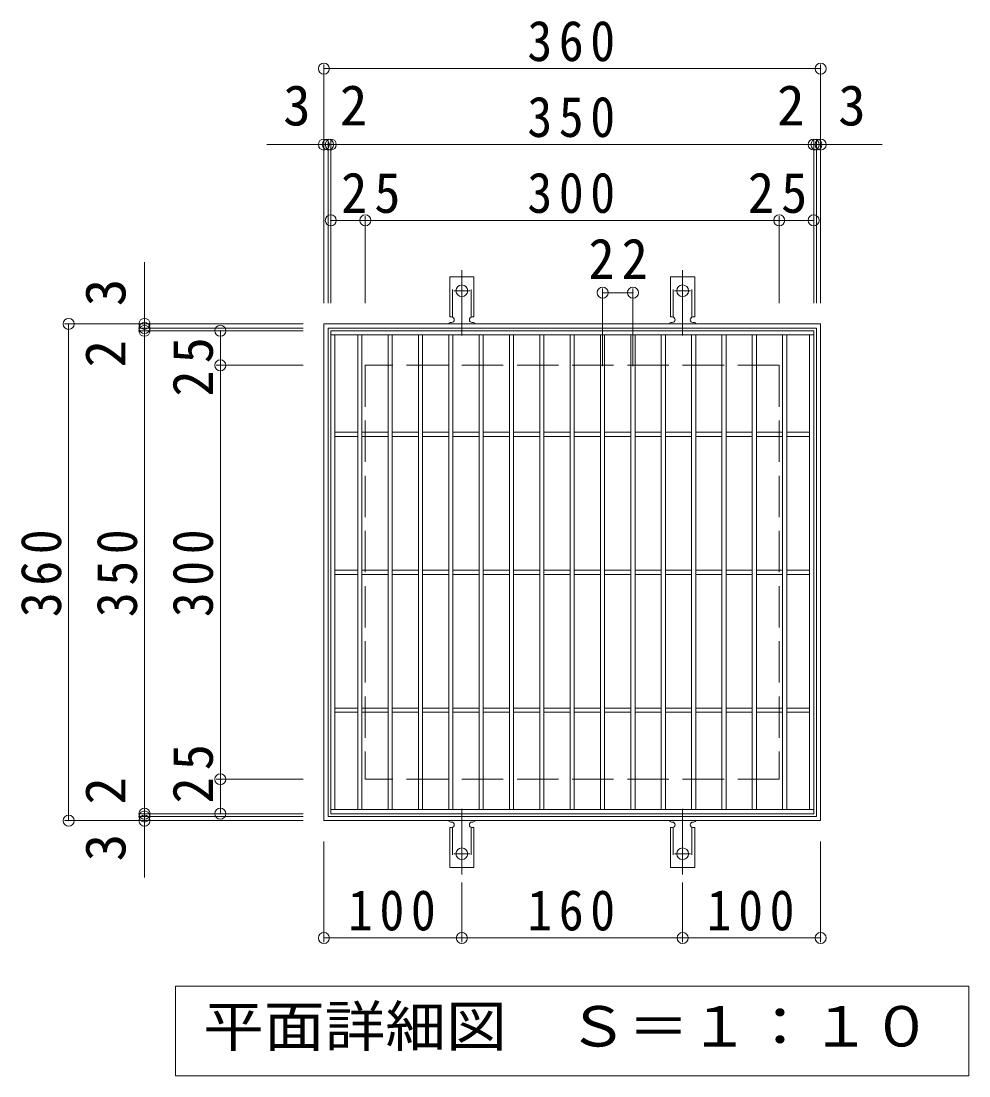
# Model space of a CAD drawing. Units: millimetres, scale not verified. Extents: x -1654 to 1544, y -1375 to 1079.
# Drawn here: x -399 to 288, y 315 to 1079 of the extents above; entities that cross this region are included whole.
import ezdxf
from ezdxf.enums import TextEntityAlignment as Align

# ---------------------------------------------------------------- set-up
doc = ezdxf.new("R2010")
doc.units = ezdxf.units.MM
doc.header["$LTSCALE"] = 10
doc.header["$PDMODE"] = 32
doc.header["$PDSIZE"] = 8
for name, pattern in [('CHAIN2', [12, 9, -1, 1, -1]), ('DASHED2', [3, 2, -1]), ('DASHED3', [4, 3, -1])]:
    doc.linetypes.add(name, pattern=pattern)
for name, color, linetype, lineweight in [('C-1', 2, 'DASHED3', 9), ('C-2', 3, 'Continuous', 9), ('C-4', 7, 'Continuous', 9), ('C-5', 7, 'Continuous', 9), ('C-A', 3, 'Continuous', 9)]:
    doc.layers.add(name, color=color, linetype=linetype, lineweight=lineweight)
doc.styles.add('ＭＳ ゴシック', font='')
doc.styles.get('ＭＳ ゴシック').set_extended_font_data('MS Gothic')

msp = doc.modelspace()

# ---------------------------------------------------------------- linework, layer by layer
at = {"layer": 'C-1'}
for p, q in [((-149.63, 829.81), (-149.63, 529.81)), ((150.37, 829.81), (-149.63, 829.81)), ((150.37, 829.81), (150.37, 529.81)), ((150.37, 529.81), (-149.63, 529.81))]:
    msp.add_line(p, q, dxfattribs=at)
at = {"layer": 'C-1', "linetype": 'Continuous'}
for points in [[(-179.63, 859.81), (-179.63, 499.81), (180.37, 499.81), (180.37, 859.81)], [(-176.63, 856.81), (-176.63, 502.81), (177.37, 502.81), (177.37, 856.81)]]:
    msp.add_lwpolyline(points, close=True, dxfattribs=at)
at = {"layer": 'C-2'}
for p, q in [((-174.63, 854.81), (-174.63, 504.81)), ((-174.63, 854.81), (175.37, 854.81)), ((-174.63, 851.81), (175.37, 851.81)), ((-171.63, 851.81), (-171.63, 507.81)), ((-155.13, 851.81), (-155.13, 507.81)), ((-152.13, 851.81), (-152.13, 507.81)), ((-133.13, 851.81), (-133.13, 507.81)), ((-130.13, 851.81), (-130.13, 507.81)), ((-111.13, 851.81), (-111.13, 507.81)), ((-108.13, 851.81), (-108.13, 507.81)), ((-89.13, 851.81), (-89.13, 507.81)), ((-86.13, 851.81), (-86.13, 507.81)), ((-67.13, 851.81), (-67.13, 507.81)), ((-64.13, 851.81), (-64.13, 507.81)), ((-45.13, 851.81), (-45.13, 507.81)), ((-42.13, 851.81), (-42.13, 507.81)), ((-23.13, 851.81), (-23.13, 507.81)), ((-20.13, 851.81), (-20.13, 507.81)), ((-1.13, 851.81), (-1.13, 507.81)), ((1.87, 851.81), (1.87, 507.81)), ((20.87, 851.81), (20.87, 507.81)), ((23.87, 851.81), (23.87, 507.81)), ((42.87, 851.81), (42.87, 507.81)), ((45.87, 851.81), (45.87, 507.81)), ((64.87, 851.81), (64.87, 507.81)), ((67.87, 851.81), (67.87, 507.81)), ((86.87, 851.81), (86.87, 507.81)), ((89.87, 851.81), (89.87, 507.81)), ((108.87, 851.81), (108.87, 507.81)), ((111.87, 851.81), (111.87, 507.81)), ((130.87, 851.81), (130.87, 507.81)), ((133.87, 851.81), (133.87, 507.81)), ((152.87, 851.81), (152.87, 507.81)), ((155.87, 851.81), (155.87, 507.81)), ((172.37, 851.81), (172.37, 507.81)), ((175.37, 504.81), (175.37, 854.81)), ((-155.13, 781.31), (-171.63, 781.31)), ((-133.13, 781.31), (-152.13, 781.31)), ((-111.13, 781.31), (-130.13, 781.31)), ((-89.13, 781.31), (-108.13, 781.31)), ((-67.13, 781.31), (-86.13, 781.31)), ((-45.13, 781.31), (-64.13, 781.31)), ((-23.13, 781.31), (-42.13, 781.31)), ((-1.13, 781.31), (-20.13, 781.31)), ((20.87, 781.31), (1.87, 781.31)), ((42.87, 781.31), (23.87, 781.31)), ((64.87, 781.31), (45.87, 781.31)), ((86.87, 781.31), (67.87, 781.31)), ((108.87, 781.31), (89.87, 781.31)), ((130.87, 781.31), (111.87, 781.31)), ((152.87, 781.31), (133.87, 781.31)), ((172.37, 781.31), (155.87, 781.31)), ((-155.13, 778.31), (-171.63, 778.31)), ((-133.13, 778.31), (-152.13, 778.31)), ((-111.13, 778.31), (-130.13, 778.31)), ((-89.13, 778.31), (-108.13, 778.31)), ((-67.13, 778.31), (-86.13, 778.31)), ((-45.13, 778.31), (-64.13, 778.31)), ((-23.13, 778.31), (-42.13, 778.31)), ((-1.13, 778.31), (-20.13, 778.31)), ((20.87, 778.31), (1.87, 778.31)), ((42.87, 778.31), (23.87, 778.31)), ((64.87, 778.31), (45.87, 778.31)), ((86.87, 778.31), (67.87, 778.31)), ((108.87, 778.31), (89.87, 778.31)), ((130.87, 778.31), (111.87, 778.31)), ((152.87, 778.31), (133.87, 778.31)), ((172.37, 778.31), (155.87, 778.31)), ((-155.13, 681.31), (-171.63, 681.31)), ((-133.13, 681.31), (-152.13, 681.31)), ((-111.13, 681.31), (-130.13, 681.31)), ((-89.13, 681.31), (-108.13, 681.31)), ((-67.13, 681.31), (-86.13, 681.31)), ((-45.13, 681.31), (-64.13, 681.31)), ((-23.13, 681.31), (-42.13, 681.31)), ((-1.13, 681.31), (-20.13, 681.31)), ((20.87, 681.31), (1.87, 681.31)), ((42.87, 681.31), (23.87, 681.31)), ((64.87, 681.31), (45.87, 681.31)), ((86.87, 681.31), (67.87, 681.31)), ((108.87, 681.31), (89.87, 681.31)), ((130.87, 681.31), (111.87, 681.31)), ((152.87, 681.31), (133.87, 681.31)), ((172.37, 681.31), (155.87, 681.31)), ((-155.13, 678.31), (-171.63, 678.31)), ((-133.13, 678.31), (-152.13, 678.31)), ((-111.13, 678.31), (-130.13, 678.31)), ((-89.13, 678.31), (-108.13, 678.31)), ((-67.13, 678.31), (-86.13, 678.31)), ((-45.13, 678.31), (-64.13, 678.31)), ((-23.13, 678.31), (-42.13, 678.31)), ((-1.13, 678.31), (-20.13, 678.31)), ((20.87, 678.31), (1.87, 678.31)), ((42.87, 678.31), (23.87, 678.31)), ((64.87, 678.31), (45.87, 678.31)), ((86.87, 678.31), (67.87, 678.31)), ((108.87, 678.31), (89.87, 678.31)), ((130.87, 678.31), (111.87, 678.31)), ((152.87, 678.31), (133.87, 678.31)), ((172.37, 678.31), (155.87, 678.31)), ((-155.13, 581.31), (-171.63, 581.31)), ((-133.13, 581.31), (-152.13, 581.31)), ((-111.13, 581.31), (-130.13, 581.31)), ((-89.13, 581.31), (-108.13, 581.31)), ((-67.13, 581.31), (-86.13, 581.31)), ((-45.13, 581.31), (-64.13, 581.31)), ((-23.13, 581.31), (-42.13, 581.31)), ((-1.13, 581.31), (-20.13, 581.31)), ((20.87, 581.31), (1.87, 581.31)), ((42.87, 581.31), (23.87, 581.31)), ((64.87, 581.31), (45.87, 581.31)), ((86.87, 581.31), (67.87, 581.31)), ((108.87, 581.31), (89.87, 581.31)), ((130.87, 581.31), (111.87, 581.31)), ((152.87, 581.31), (133.87, 581.31)), ((172.37, 581.31), (155.87, 581.31)), ((-155.13, 578.31), (-171.63, 578.31)), ((-133.13, 578.31), (-152.13, 578.31)), ((-111.13, 578.31), (-130.13, 578.31)), ((-89.13, 578.31), (-108.13, 578.31)), ((-67.13, 578.31), (-86.13, 578.31)), ((-45.13, 578.31), (-64.13, 578.31)), ((-23.13, 578.31), (-42.13, 578.31)), ((-1.13, 578.31), (-20.13, 578.31)), ((20.87, 578.31), (1.87, 578.31)), ((42.87, 578.31), (23.87, 578.31)), ((64.87, 578.31), (45.87, 578.31)), ((86.87, 578.31), (67.87, 578.31)), ((108.87, 578.31), (89.87, 578.31)), ((130.87, 578.31), (111.87, 578.31)), ((152.87, 578.31), (133.87, 578.31)), ((172.37, 578.31), (155.87, 578.31)), ((-174.63, 507.81), (175.37, 507.81)), ((-174.63, 504.81), (175.37, 504.81))]:
    msp.add_line(p, q, dxfattribs=at)
at = {"layer": 'C-4'}
for p, q in [((-179.63, 874.81), (-179.63, 1047.81)), ((180.37, 874.81), (180.37, 1047.81)), ((-179.63, 1044.81), (180.37, 1044.81)), ((-220.95, 989.81), (225.12, 989.81)), ((-176.63, 874.81), (-176.63, 992.81)), ((-174.63, 874.81), (-174.63, 992.81)), ((175.37, 874.81), (175.37, 992.81)), ((177.37, 874.81), (177.37, 992.81)), ((-174.63, 934.81), (175.37, 934.81)), ((-149.63, 874.81), (-149.63, 937.81)), ((150.37, 874.81), (150.37, 937.81)), ((-309.63, 458.49), (-309.63, 904.56)), ((22.37, 885.39), (22.37, 829.08)), ((22.37, 882.39), (44.37, 882.39)), ((44.37, 885.39), (44.37, 829.08)), ((-194.63, 859.81), (-367.63, 859.81)), ((-364.63, 499.81), (-364.63, 859.81)), ((-194.63, 856.81), (-312.63, 856.81)), ((-194.63, 854.81), (-312.63, 854.81)), ((-254.63, 504.81), (-254.63, 854.81)), ((-194.63, 829.81), (-257.63, 829.81)), ((-194.63, 529.81), (-257.63, 529.81)), ((-194.63, 504.81), (-312.63, 504.81)), ((-194.63, 499.81), (-367.63, 499.81)), ((-194.63, 502.81), (-312.63, 502.81)), ((-179.63, 484.81), (-179.63, 411.81)), ((180.37, 484.81), (180.37, 411.81)), ((-79.63, 455.09), (-79.63, 411.81)), ((80.37, 455.09), (80.37, 411.81)), ((-179.63, 414.81), (-79.63, 414.81)), ((-79.63, 414.81), (80.37, 414.81)), ((80.37, 414.81), (180.37, 414.81))]:
    msp.add_line(p, q, dxfattribs=at)
for p in [(-179.63, 1044.81), (180.37, 1044.81), (-179.63, 989.81), (-176.63, 989.81), (-174.63, 989.81), (175.37, 989.81), (177.37, 989.81), (180.37, 989.81), (-174.63, 934.81), (-149.63, 934.81), (150.37, 934.81), (175.37, 934.81), (22.37, 882.39), (44.37, 882.39), (-364.63, 859.81), (-309.63, 859.81), (-309.63, 856.81), (-309.63, 854.81), (-254.63, 854.81), (-254.63, 829.81), (-254.63, 529.81), (-309.63, 504.81), (-309.63, 502.81), (-254.63, 504.81), (-364.63, 499.81), (-309.63, 499.81), (-179.63, 414.81), (-79.63, 414.81), (80.37, 414.81), (180.37, 414.81)]:
    msp.add_point(p, dxfattribs=at)
at = {"layer": 'C-5'}
msp.add_lwpolyline([(-287.13, 314.81), (-287.13, 379.81), (287.87, 379.81), (287.87, 314.81)], close=True, dxfattribs=at)
at = {"layer": 'C-A', "color": 7, "linetype": 'CHAIN2'}
for p, q in [((-79.63, 851.34), (-79.63, 898.74)), ((80.37, 851.34), (80.37, 898.74)), ((-85.41, 883.81), (-73.86, 883.81)), ((74.59, 883.81), (86.14, 883.81)), ((-79.63, 508.27), (-79.63, 460.87)), ((80.37, 508.27), (80.37, 460.87)), ((-85.41, 475.81), (-73.86, 475.81)), ((74.59, 475.81), (86.14, 475.81))]:
    msp.add_line(p, q, dxfattribs=at)
at = {"layer": 'C-A'}
for p, q in [((-88.38, 864.81), (-88.38, 893.81)), ((-70.88, 893.81), (-88.38, 893.81)), ((-70.88, 864.81), (-70.88, 893.81)), ((71.62, 864.81), (71.62, 893.81)), ((89.12, 893.81), (71.62, 893.81)), ((89.12, 864.81), (89.12, 893.81)), ((-88.38, 864.81), (-87.13, 864.81)), ((-70.88, 864.81), (-72.13, 864.81)), ((71.62, 864.81), (72.87, 864.81)), ((89.12, 864.81), (87.87, 864.81)), ((-87.63, 860.81), (-87.13, 860.81)), ((-72.14, 860.81), (-71.62, 860.81)), ((72.37, 860.81), (72.87, 860.81)), ((87.86, 860.81), (88.38, 860.81)), ((-87.63, 498.81), (-87.13, 498.81)), ((-72.14, 498.81), (-71.62, 498.81)), ((72.37, 498.81), (72.87, 498.81)), ((87.86, 498.81), (88.38, 498.81)), ((-88.38, 494.81), (-87.13, 494.81)), ((-88.38, 494.81), (-88.38, 465.81)), ((-70.88, 494.81), (-72.13, 494.81)), ((-70.88, 494.81), (-70.88, 465.81)), ((71.62, 494.81), (72.87, 494.81)), ((71.62, 494.81), (71.62, 465.81)), ((89.12, 494.81), (87.87, 494.81)), ((89.12, 494.81), (89.12, 465.81)), ((-70.88, 465.81), (-88.38, 465.81)), ((89.12, 465.81), (71.62, 465.81))]:
    msp.add_line(p, q, dxfattribs=at)
at = {"layer": 'C-A', "linetype": 'DASHED2'}
for p, q in [((-86.38, 864.66), (-86.38, 893.81)), ((-72.88, 864.66), (-72.88, 893.81)), ((73.62, 864.66), (73.62, 893.81)), ((87.12, 864.66), (87.12, 893.81)), ((-86.38, 494.95), (-86.38, 465.81)), ((-72.88, 494.95), (-72.88, 465.81)), ((73.62, 494.95), (73.62, 465.81)), ((87.12, 494.95), (87.12, 465.81))]:
    msp.add_line(p, q, dxfattribs=at)
at = {"layer": 'C-A'}
for centre in [(-79.63, 883.81), (80.37, 883.81), (-79.63, 475.81), (80.37, 475.81)]:
    msp.add_circle(centre, 4.25, dxfattribs=at)
for centre, start, end in [((-87.13, 862.81), 270, 90), ((-72.13, 862.81), 90, 269.8667), ((72.87, 862.81), 270, 90), ((87.87, 862.81), 90, 269.8667), ((-87.63, 858.81), 90.27596, 150.00047), ((-71.63, 858.81), 29.99927, 89.75836), ((72.37, 858.81), 90.27596, 150.00047), ((88.37, 858.81), 29.99927, 89.75836), ((-87.63, 500.81), 209.99951, 269.72403), ((-87.13, 496.81), 270, 90), ((-72.13, 496.81), 90.13329, 270), ((-71.63, 500.81), 270.24162, 330.00072), ((72.37, 500.81), 209.99951, 269.72403), ((72.87, 496.81), 270, 90), ((87.87, 496.81), 90.13329, 270), ((88.37, 500.81), 270.24162, 330.00072)]:
    msp.add_arc(centre, 2, start, end, dxfattribs=at)

# ---------------------------------------------------------------- texts
at = {"layer": 'C-4', "color": 2, "style": 'ＭＳ ゴシック'}
for s, p in [('3', (-209.15, 994.81)), ('2', (-168.06, 994.81))]:
    msp.add_text(s, height=29.33, dxfattribs=at).set_placement(p, align=Align.BOTTOM_LEFT)
for s, rotation, p in [('2', 0.001, (148.8, 994.81)), ('3', 0.001, (193.14, 994.81)), ('3', 90.001, (-314.63, 872.58)), ('2', 90.001, (-314.63, 828.24)), ('2', 90, (-314.63, 511.38)), ('3', 90, (-314.63, 470.29))]:
    msp.add_text(s, height=29.33, rotation=rotation, dxfattribs=at).set_placement(p, align=Align.BOTTOM_LEFT)
at = {"layer": 'C-4', "color": 2, "char_height": 29.33, "attachment_point": 7, "style": 'ＭＳ ゴシック'}
for s, insert in [('\\T1.27;\\W0.9;360', (-32.13, 1049.81)), ('\\T1.27;\\W0.9;350', (-32.13, 994.81)), ('\\T1.27;\\W0.95;25', (-167.17, 939.81)), ('\\T1.27;\\W0.9;300', (-32.13, 939.81)), ('\\T1.27;\\W0.95;25', (127.69, 939.81)), ('\\T1.27;\\W0.95;22', (12.12, 892.39)), ('\\T1.27;\\W0.9;100', (-162.13, 419.81)), ('\\T1.27;\\W0.9;160', (-32.13, 419.81)), ('\\T1.27;\\W0.9;100', (97.87, 419.81))]:
    msp.add_mtext(s, dxfattribs=dict(at, insert=insert))
at = {"layer": 'C-4', "color": 2, "char_height": 29.33, "attachment_point": 7, "rotation": 90, "style": 'ＭＳ ゴシック'}
for s, insert in [('\\T1.27;\\W0.95;25', (-259.63, 807.13)), ('\\T1.27;\\W0.9;360', (-369.63, 647.31)), ('\\T1.27;\\W0.9;350', (-314.63, 647.31)), ('\\T1.27;\\W0.9;300', (-259.63, 647.31)), ('\\T1.27;\\W0.95;25', (-259.63, 512.27))]:
    msp.add_mtext(s, dxfattribs=dict(at, insert=insert))
at = {"layer": 'C-5', "color": 2, "style": 'ＭＳ ゴシック', "width": 1.1}
msp.add_text('平面詳細図\u3000Ｓ＝１：１０', height=29.33, dxfattribs=at).set_placement((-267.13, 327.31), align=Align.BOTTOM_LEFT)

doc.saveas('drawing.dxf')
